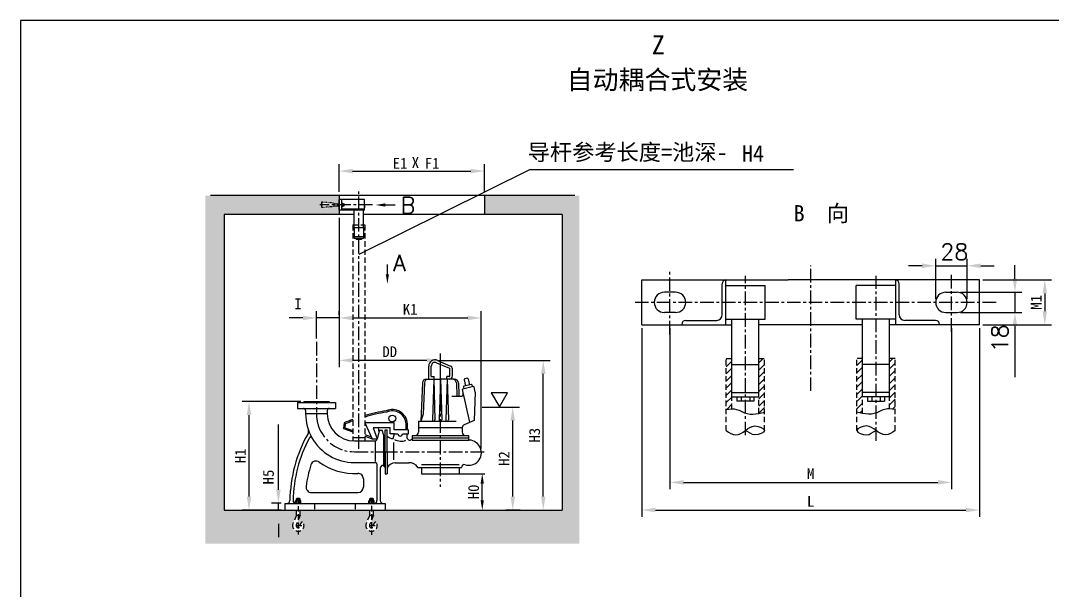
# Model space of a CAD drawing. Extents: x 1620 to 2878, y -792 to 791.
# Drawn here: x 2258.6 to 2448.7, y 224.4 to 329.4 of the extents above; entities that cross this region are included whole.
import ezdxf
from ezdxf.enums import TextEntityAlignment as Align

# ---------------------------------------------------------------- set-up
doc = ezdxf.new("R2010")
doc.units = 0
doc.header["$MEASUREMENT"] = 0
doc.linetypes.add('CENTERX2', pattern=[4, 2.5, -0.5, 0.5, -0.5])
doc.linetypes.add('DASHEDX2', pattern=[1.5, 1, -0.5])
doc.layers.get('0').update_dxf_attribs({"linetype": 'CONTINUOUS'})
doc.layers.get('DEFPOINTS').update_dxf_attribs({"linetype": 'CONTINUOUS'})
for name, color, linetype in [('1', 7, 'CONTINUOUS'), ('2', 1, 'CONTINUOUS'), ('3', 2, 'DASHEDX2'), ('5', 4, 'CENTERX2'), ('A', 7, 'CONTINUOUS')]:
    doc.layers.add(name, color=color, linetype=linetype)
doc.styles.add('HZTXT', font='txt.shx', dxfattribs={"bigfont": 'hztxt.shx'})
doc.styles.get("Standard").update_dxf_attribs({"font": 'SimSun.ttf', "width": 0.6})
doc.dimstyles.get("Standard").update_dxf_attribs({"dimtxt": 0.18, "dimasz": 0.18, "dimexe": 0.18, "dimexo": 0.0625, "dimgap": 0.09, "dimtad": 0, "dimtih": 1, "dimtoh": 1, "dimdec": 4, "dimzin": 0, "dimdsep": 46, "dimtxsty": 'Standard', "dimcen": 0.09, "dimadec": 0, "dimazin": 0, "dimtfac": 1, "dimtdec": 4, "dimtofl": 0, "dimtmove": 0, "dimatfit": 3, "dimfxl": 0, "dimtolj": 1, "dimtzin": 0, "dimarcsym": 0})

# ---------------------------------------------------------------- blocks, each defined once
blk = doc.blocks.new('*D327')
at = {"layer": '2', "color": 0, "lineweight": -2}
for p, q in [((2317.27, 274.02), (2317.27, 265.57)), ((2335.94, 263.99), (2335.94, 268.07)), ((2333.44, 266.82), (2319.77, 266.82))]:
    blk.add_line(p, q, dxfattribs=at)
at = {"layer": '2', "color": 0}
for points in [[(2319.77, 267.24), (2319.77, 266.41), (2317.27, 266.82)], [(2333.44, 267.24), (2333.44, 266.41), (2335.94, 266.82)]]:
    blk.add_solid(points, dxfattribs=at)
at = {"layer": 'DEFPOINTS', "color": 0}
for p in [(2317.27, 274.64), (2317.27, 266.82), (2335.94, 263.37)]:
    blk.add_point(p, dxfattribs=at)
blk = doc.blocks.new('*D328')
at = {"layer": '2', "color": 0, "lineweight": -2}
for p, q in [((2317.27, 297.86), (2317.27, 302.96)), ((2344.04, 297.86), (2344.04, 302.96)), ((2319.77, 301.71), (2341.54, 301.71))]:
    blk.add_line(p, q, dxfattribs=at)
at = {"layer": '2', "color": 0}
for points in [[(2319.77, 302.13), (2319.77, 301.3), (2317.27, 301.71)], [(2341.54, 302.13), (2341.54, 301.3), (2344.04, 301.71)]]:
    blk.add_solid(points, dxfattribs=at)
at = {"layer": 'DEFPOINTS', "color": 0}
for p in [(2344.04, 301.71), (2317.27, 297.23), (2344.04, 297.23)]:
    blk.add_point(p, dxfattribs=at)
at = {"layer": '2', "color": 0, "insert": (2330.65, 303.59), "char_height": 2.5, "attachment_point": 5}
blk.add_mtext('\\A1;{ }', dxfattribs=at)
blk = doc.blocks.new('*D333')
at = {"layer": '2', "color": 0, "lineweight": -2}
for p, q in [((2441.75, 281.88), (2441.75, 284.38)), ((2431.72, 279.38), (2443, 279.38)), ((2441.75, 279.38), (2441.75, 275.65)), ((2431.72, 275.65), (2443, 275.65)), ((2441.75, 273.15), (2441.75, 263.75))]:
    blk.add_line(p, q, dxfattribs=at)
at = {"layer": '2', "color": 0}
for points in [[(2441.34, 281.88), (2442.17, 281.88), (2441.75, 279.38)], [(2441.34, 273.15), (2442.17, 273.15), (2441.75, 275.65)]]:
    blk.add_solid(points, dxfattribs=at)
at = {"layer": 'DEFPOINTS', "color": 0}
for p in [(2431.1, 279.38), (2431.1, 275.65), (2441.75, 275.65)]:
    blk.add_point(p, dxfattribs=at)
at = {"layer": '2', "color": 0, "insert": (2439.87, 264.91), "char_height": 2.5, "attachment_point": 5, "rotation": 90}
blk.add_mtext('\\A1;{ }', dxfattribs=at)
blk = doc.blocks.new('*D334')
at = {"layer": '2', "color": 0, "lineweight": -2}
for p, q in [((2427.16, 278.14), (2427.16, 285.51)), ((2432.96, 278.14), (2432.96, 285.51)), ((2424.66, 284.26), (2422.16, 284.26)), ((2427.16, 284.26), (2432.96, 284.26)), ((2435.46, 284.26), (2437.96, 284.26))]:
    blk.add_line(p, q, dxfattribs=at)
at = {"layer": '2', "color": 0}
for points in [[(2424.66, 284.68), (2424.66, 283.84), (2427.16, 284.26)], [(2435.46, 284.68), (2435.46, 283.84), (2432.96, 284.26)]]:
    blk.add_solid(points, dxfattribs=at)
at = {"layer": 'DEFPOINTS', "color": 0}
for p in [(2432.96, 284.26), (2427.16, 277.51), (2432.96, 277.51)]:
    blk.add_point(p, dxfattribs=at)
at = {"layer": '2', "color": 0, "insert": (2430.06, 286.14), "char_height": 2.5, "attachment_point": 5}
blk.add_mtext('\\A1;{ }', dxfattribs=at)
blk = doc.blocks.new('*D335')
at = {"layer": '2', "color": 0, "lineweight": -2}
for p, q in [((2435.87, 281.66), (2448.51, 281.66)), ((2447.26, 279.16), (2447.26, 275.87)), ((2435.87, 273.37), (2448.51, 273.37))]:
    blk.add_line(p, q, dxfattribs=at)
at = {"layer": '2', "color": 0}
for points in [[(2446.85, 279.16), (2447.68, 279.16), (2447.26, 281.66)], [(2446.85, 275.87), (2447.68, 275.87), (2447.26, 273.37)]]:
    blk.add_solid(points, dxfattribs=at)
at = {"layer": 'DEFPOINTS', "color": 0}
for p in [(2435.24, 281.66), (2435.24, 273.37), (2447.26, 273.37)]:
    blk.add_point(p, dxfattribs=at)
at = {"layer": '2', "color": 0, "insert": (2445.38, 277.51), "char_height": 2.5, "attachment_point": 5, "rotation": 90}
blk.add_mtext('\\A1;{ }', dxfattribs=at)
blk = doc.blocks.new('*D340')
at = {"layer": '2', "color": 0, "lineweight": -2}
for p, q in [((2343.63, 258.22), (2350.51, 258.22)), ((2349.26, 241.73), (2349.26, 255.72)), ((2350.6, 239.23), (2348.01, 239.23))]:
    blk.add_line(p, q, dxfattribs=at)
at = {"layer": '2', "color": 0}
for points in [[(2348.84, 255.72), (2349.68, 255.72), (2349.26, 258.22)], [(2348.84, 241.73), (2349.68, 241.73), (2349.26, 239.23)]]:
    blk.add_solid(points, dxfattribs=at)
at = {"layer": 'DEFPOINTS', "color": 0}
for p in [(2343, 258.22), (2349.26, 258.22), (2351.23, 239.23)]:
    blk.add_point(p, dxfattribs=at)
blk = doc.blocks.new('*D341')
at = {"layer": '2', "color": 0, "lineweight": -2}
for p, q in [((2335.59, 266.82), (2356.13, 266.82)), ((2354.88, 241.73), (2354.88, 264.32)), ((2354.28, 239.23), (2356.13, 239.23))]:
    blk.add_line(p, q, dxfattribs=at)
at = {"layer": '2', "color": 0}
for points in [[(2354.47, 264.32), (2355.3, 264.32), (2354.88, 266.82)], [(2354.47, 241.73), (2355.3, 241.73), (2354.88, 239.23)]]:
    blk.add_solid(points, dxfattribs=at)
at = {"layer": 'DEFPOINTS', "color": 0}
for p in [(2334.96, 266.82), (2354.88, 266.82), (2353.66, 239.23)]:
    blk.add_point(p, dxfattribs=at)
blk = doc.blocks.new('A$C1E791A89')
at = {"layer": '3'}
for p, q in [((45.4, 16), (0, 19.5)), ((0, 19.5), (0, 0)), ((45.4, 3.5), (0, 0))]:
    blk.add_line(p, q, dxfattribs=at)
at = {"layer": '3', "color": 2, "linetype": 'Continuous'}
blk.add_line((45.4, 16), (45.4, 3.5), dxfattribs=at)
blk = doc.blocks.new('*D342')
at = {"layer": '2', "color": 0, "lineweight": -2}
for p, q in [((2317.27, 293.11), (2317.27, 273.39)), ((2313.11, 270.85), (2313.11, 275.89)), ((2310.61, 274.64), (2308.11, 274.64)), ((2317.27, 274.64), (2313.11, 274.64)), ((2319.77, 274.64), (2322.27, 274.64))]:
    blk.add_line(p, q, dxfattribs=at)
at = {"layer": '2', "color": 0}
for points in [[(2310.61, 275.06), (2310.61, 274.23), (2313.11, 274.64)], [(2319.77, 275.06), (2319.77, 274.23), (2317.27, 274.64)]]:
    blk.add_solid(points, dxfattribs=at)
at = {"layer": 'DEFPOINTS', "color": 0}
for p in [(2317.27, 293.73), (2313.11, 274.64), (2313.11, 270.22)]:
    blk.add_point(p, dxfattribs=at)
at = {"layer": '2', "color": 0, "insert": (2315.19, 276.52), "char_height": 2.5, "attachment_point": 5}
blk.add_mtext('\\A1;{ }', dxfattribs=at)
blk = doc.blocks.new('*D343')
at = {"layer": '2', "color": 0, "lineweight": -2}
for p, q in [((2306.09, 242.98), (2306.09, 255.01)), ((2306.63, 240.48), (2304.84, 240.48)), ((2306.09, 239.23), (2306.09, 240.48)), ((2306.63, 239.23), (2304.84, 239.23)), ((2306.09, 236.73), (2306.09, 234.23))]:
    blk.add_line(p, q, dxfattribs=at)
at = {"layer": '2', "color": 0}
for points in [[(2305.68, 242.98), (2306.51, 242.98), (2306.09, 240.48)], [(2305.68, 236.73), (2306.51, 236.73), (2306.09, 239.23)]]:
    blk.add_solid(points, dxfattribs=at)
at = {"layer": 'DEFPOINTS', "color": 0}
for p in [(2306.09, 240.48), (2307.26, 240.48), (2307.26, 239.23)]:
    blk.add_point(p, dxfattribs=at)
blk = doc.blocks.new('*D344')
at = {"layer": '2', "color": 0, "lineweight": -2}
for p, q in [((2310.23, 259.23), (2299.44, 259.23)), ((2300.69, 241.73), (2300.69, 256.73)), ((2306.63, 239.23), (2299.44, 239.23))]:
    blk.add_line(p, q, dxfattribs=at)
at = {"layer": '2', "color": 0}
for points in [[(2300.27, 256.73), (2301.1, 256.73), (2300.69, 259.23)], [(2300.27, 241.73), (2301.1, 241.73), (2300.69, 239.23)]]:
    blk.add_solid(points, dxfattribs=at)
at = {"layer": 'DEFPOINTS', "color": 0}
for p in [(2300.69, 259.23), (2310.86, 259.23), (2307.26, 239.23)]:
    blk.add_point(p, dxfattribs=at)
at = {"layer": '2', "color": 0, "insert": (2298.8, 249.23), "char_height": 2.5, "attachment_point": 5, "rotation": 90}
blk.add_mtext('\\A1;{ }', dxfattribs=at)
blk = doc.blocks.new('*D345')
at = {"layer": '2', "color": 0, "lineweight": -2}
for p, q in [((2317.27, 275.24), (2317.27, 275.89)), ((2343.47, 250.58), (2343.47, 275.89)), ((2319.77, 274.64), (2340.97, 274.64))]:
    blk.add_line(p, q, dxfattribs=at)
at = {"layer": '2', "color": 0}
for points in [[(2319.77, 275.06), (2319.77, 274.23), (2317.27, 274.64)], [(2340.97, 275.06), (2340.97, 274.23), (2343.47, 274.64)]]:
    blk.add_solid(points, dxfattribs=at)
at = {"layer": 'DEFPOINTS', "color": 0}
for p in [(2317.27, 274.62), (2343.47, 274.64), (2343.47, 249.95)]:
    blk.add_point(p, dxfattribs=at)
at = {"layer": '2', "color": 0, "insert": (2330.37, 276.52), "char_height": 2.5, "attachment_point": 5}
blk.add_mtext('\\A1;{ }', dxfattribs=at)
blk = doc.blocks.new('*D353')
at = {"layer": '2', "color": 0, "lineweight": -2}
for p, q in [((2378.22, 272.74), (2378.22, 243.09)), ((2430.06, 272.74), (2430.06, 243.09)), ((2380.72, 244.34), (2427.56, 244.34))]:
    blk.add_line(p, q, dxfattribs=at)
at = {"layer": '2', "color": 0}
for points in [[(2380.72, 244.76), (2380.72, 243.92), (2378.22, 244.34)], [(2427.56, 244.76), (2427.56, 243.92), (2430.06, 244.34)]]:
    blk.add_solid(points, dxfattribs=at)
at = {"layer": 'DEFPOINTS', "color": 0}
for p in [(2378.22, 273.37), (2430.06, 273.37), (2430.06, 244.34)]:
    blk.add_point(p, dxfattribs=at)
blk = doc.blocks.new('*D354')
at = {"layer": '2', "color": 0, "lineweight": -2}
for p, q in [((2373.04, 272.74), (2373.04, 237.99)), ((2435.24, 272.74), (2435.24, 237.99)), ((2375.54, 239.24), (2432.74, 239.24))]:
    blk.add_line(p, q, dxfattribs=at)
at = {"layer": '2', "color": 0}
for points in [[(2375.54, 239.66), (2375.54, 238.83), (2373.04, 239.24)], [(2432.74, 239.66), (2432.74, 238.83), (2435.24, 239.24)]]:
    blk.add_solid(points, dxfattribs=at)
at = {"layer": 'DEFPOINTS', "color": 0}
for p in [(2373.04, 273.37), (2435.24, 273.37), (2435.24, 239.24)]:
    blk.add_point(p, dxfattribs=at)
blk = doc.blocks.new('A$C69B57795')
at = {"layer": 'A'}
h = blk.add_hatch(dxfattribs=at)
h.set_pattern_fill('AR-CONC', color=256, scale=8, style=0)
h.set_pattern_definition([(50, (1725.716, 2821.37), (57.3808, -5.0202), [6, -66]), (355, (1725.716, 2821.37), (-11.1001, 60.1754), [4.8, -52.8]), (100.4514, (1730.5, 2820.95), (46.28075, 55.1552), [5.0992, -56.0914]), (46.1842, (1725.716, 2837.37), (85.3793, -13.2415), [9, -99]), (96.6356, (1732.83, 2836.264), (74.773, 77.9294), [7.6488, -84.137]), (351.1842, (1725.72, 2837.37), (74.773, 77.9295), [7.2, -79.2]), (21, (1733.716, 2833.37), (47.75256, -32.2095), [6, -66]), (326, (1733.716, 2833.37), (19.4652, 58.012), [4.8, -52.8]), (71.4514, (1737.695, 2830.684), (67.2178, 25.8024), [5.0992, -56.0914]), (37.5, (1725.716, 2821.368), (0.97279, 26.63151), [0, -52.16, 0, -53.6, 0, -53]), (7.5, (1725.716, 2821.368), (21.04556, 31.55294), [0, -30.56, 0, -50.96, 0, -20.2]), (327.5, (1707.876, 2821.368), (42.7058, -1.80439), [0, -20, 0, -62.4, 0, -82.8]), (317.5, (1699.876, 2821.368), (46.6549, 8.0084), [0, -26, 0, -41.44, 0, -58.8])])
h.paths.add_polyline_path([(68.5, 1213.3), (491.5, 1213.3), (491.5, 1244.4), (472.9, 1244.4), (460.9, 1248.3), (445.6, 1248.3), (445.6, 1243.6, 0.154111), (448.4, 1244.4), (454.5, 1239.9, -1.815031), (449.4, 1260), (472.9, 1252.3), (491.5, 1252.3), (491.5, 1268.3), (491.5, 1283.3), (0, 1283.3), (0, 0), (1378.3, 0), (1378.3, 1283.3), (1027, 1283.3), (1027, 1213.3), (1313, 1213.3), (1313, 123.3), (618.1, 123.3), (618.1, 105), (611.3, 88.3), (611.3, 66.5), (619.5, 66.5, 0.154111), (618.1, 71.2), (625.9, 81.9, -1.815031), (591.2, 73.1), (604.5, 105), (604.5, 123.3), (348.1, 123.3), (348.1, 105), (341.3, 88.3), (341.3, 66.5), (349.5, 66.5, 0.154111), (348.1, 71.2), (355.9, 81.9, -1.815031), (321.2, 73.1), (334.5, 105), (334.5, 123.3), (68.5, 123.3)])

msp = doc.modelspace()

# ---------------------------------------------------------------- hatches: boundary and pattern name
at = {"layer": '5'}
h = msp.add_hatch(dxfattribs=at)
h.set_pattern_fill('ANSI31', color=256, scale=7.5, style=0)
h.set_pattern_definition([(45, (2474.4878, 335.6548), (-0.6629126, 0.6629126), [])])
h.paths.add_polyline_path([(2389.62018, 263.65327), (2388.58338, 263.81335), (2388.58338, 260.01766), (2389.62018, 259.88396), (2389.62018, 260.10235)])
edge = h.paths.add_edge_path()
edge.add_line((2395.63362, 267.18151), (2394.59682, 267.18151))
edge.add_line((2394.59682, 267.18151), (2394.59682, 260.10235))
edge.add_line((2394.59682, 260.10235), (2394.59682, 257.05089))
edge.add_spline(control_points=[(2394.59682, 257.05089), (2394.94876, 257.11987), (2395.2923, 257.2031), (2395.63362, 257.29011)], knot_values=[134.006586866, 134.006586866, 134.006586866, 134.006586866, 155.246930838, 155.246930838, 155.246930838, 155.246930838], degree=3, periodic=0)
edge.add_line((2395.63362, 257.29011), (2395.63362, 267.18151))
h.paths.add_polyline_path([(2389.62018, 267.18151), (2388.58338, 267.18151), (2388.58338, 263.81335), (2389.62018, 263.65327)])
edge = h.paths.add_edge_path()
edge.add_line((2389.62018, 259.88396), (2388.58338, 260.01766))
edge.add_line((2388.58338, 260.01766), (2388.58338, 257.78273))
edge.add_spline(control_points=[(2388.58338, 257.78273), (2388.933, 257.8401), (2389.28019, 257.88417), (2389.62018, 257.88876)], knot_values=[10.412003681, 10.412003681, 10.412003681, 10.412003681, 30.945811711, 30.945811711, 30.945811711, 30.945811711], degree=3, periodic=0)
edge.add_line((2389.62018, 257.88876), (2389.62018, 259.88396))
edge = h.paths.add_edge_path()
edge.add_spline(control_points=[(2412.64736, 257.29011), (2412.98868, 257.2031), (2413.33223, 257.11987), (2413.68416, 257.05089)], knot_values=[134.006586866, 134.006586866, 134.006586866, 134.006586866, 155.246930838, 155.246930838, 155.246930838, 155.246930838], degree=3, periodic=0)
edge.add_line((2413.68416, 257.05089), (2413.68416, 260.10235))
edge.add_line((2413.68416, 260.10235), (2413.68416, 267.18151))
edge.add_line((2413.68416, 267.18151), (2412.64736, 267.18151))
edge.add_line((2412.64736, 267.18151), (2412.64736, 257.29011))
edge = h.paths.add_edge_path()
edge.add_spline(control_points=[(2418.6608, 257.88876), (2419.00079, 257.88417), (2419.34798, 257.8401), (2419.6976, 257.78273)], knot_values=[10.412003681, 10.412003681, 10.412003681, 10.412003681, 30.945811711, 30.945811711, 30.945811711, 30.945811711], degree=3, periodic=0)
edge.add_line((2419.6976, 257.78273), (2419.6976, 267.18151))
edge.add_line((2419.6976, 267.18151), (2418.6608, 267.18151))
edge.add_line((2418.6608, 267.18151), (2418.6608, 260.10235))
edge.add_line((2418.6608, 260.10235), (2418.6608, 257.88876))

# ---------------------------------------------------------------- linework, layer by layer
for p, q in [((2258.62105, 329.43729), (2258.62105, 119.43729)), ((2555.62105, 329.43729), (2258.62105, 329.43729))]:
    msp.add_line(p, q)
at = {"color": 0, "linetype": 'ByBlock'}
msp.add_line((2321.97002, 295.48005), (2321.97002, 294.96381), dxfattribs=at)
at = {"layer": '1'}
for p, q in [((2360.68771, 297.23005), (2293.60416, 297.23005)), ((2317.26698, 297.23005), (2317.26698, 293.73005)), ((2321.97002, 294.48005), (2321.97002, 296.48005)), ((2344.03964, 297.23005), (2344.03964, 293.73005)), ((2317.70706, 295.6769), (2317.70706, 295.2832)), ((2320.40706, 294.48005), (2320.40706, 294.68005)), ((2317.26698, 293.73005), (2296.1142, 293.73005)), ((2296.1142, 293.73005), (2296.1142, 253.17785)), ((2296.1142, 293.73005), (2296.1142, 239.22785)), ((2320.03153, 293.73005), (2317.26698, 293.73005)), ((2344.03964, 293.73005), (2321.76068, 293.73005)), ((2358.34239, 293.73005), (2344.03964, 293.73005)), ((2358.34239, 293.73005), (2358.34239, 239.22785)), ((2320.03153, 291.28532), (2320.03153, 289.36797)), ((2321.76068, 291.28532), (2321.76068, 289.36797)), ((2321.39323, 289.11189), (2320.39898, 289.11189)), ((2388.4797, 273.36754), (2388.4797, 281.66194)), ((2419.80128, 273.36754), (2419.80128, 281.66194)), ((2379.25729, 279.38098), (2377.18369, 279.38098)), ((2379.25729, 279.38098), (2377.18369, 279.38098)), ((2387.85762, 275.23378), (2387.85762, 280.91545)), ((2395.7373, 274.40434), (2395.7373, 280.62514)), ((2412.54368, 274.40434), (2412.54368, 280.62514)), ((2420.42336, 275.23378), (2420.42336, 280.91545)), ((2429.02369, 279.38098), (2431.09729, 279.38098)), ((2377.18369, 275.6485), (2377.18369, 275.6485)), ((2379.25729, 275.6485), (2377.18369, 275.6485)), ((2379.25729, 275.6485), (2377.18369, 275.6485)), ((2429.02369, 275.6485), (2431.09729, 275.6485)), ((2380.39266, 273.45049), (2380.39266, 273.36754)), ((2427.88832, 273.45049), (2427.88832, 273.36754)), ((2335.22126, 266.39909), (2337.62378, 265.36085)), ((2335.40406, 266.82208), (2337.80657, 265.78385)), ((2333.79507, 263.36985), (2333.79507, 265.7646)), ((2334.25587, 263.83065), (2334.25587, 265.7646)), ((2337.69328, 264.00345), (2337.69328, 265.25511)), ((2338.15408, 264.00345), (2338.15408, 265.25511)), ((2332.61761, 262.67843), (2332.33623, 255.59385)), ((2332.99896, 262.67843), (2332.7704, 256.92369)), ((2333.33704, 263.36985), (2335.93623, 263.36985)), ((2334.25587, 263.83065), (2334.75786, 263.83065)), ((2334.70026, 263.36985), (2334.45925, 255.84271)), ((2334.70026, 263.36985), (2334.94127, 255.84271)), ((2334.75786, 263.36985), (2334.75786, 263.83065)), ((2335.93623, 263.36985), (2335.69522, 255.84271)), ((2335.93623, 263.36985), (2336.17725, 255.84271)), ((2338.53542, 263.36985), (2335.93623, 263.36985)), ((2337.17221, 263.36985), (2336.9312, 255.84271)), ((2337.11461, 263.36985), (2337.11461, 263.83065)), ((2337.52048, 263.83065), (2337.11461, 263.83065)), ((2337.17221, 263.36985), (2337.41322, 255.84271)), ((2338.87351, 262.67843), (2338.97187, 260.20185)), ((2339.25486, 262.67843), (2339.34443, 260.42311)), ((2341.64155, 262.36621), (2340.23743, 262.04678)), ((2340.31888, 263.24674), (2340.57442, 262.12344)), ((2340.87667, 263.52131), (2340.42735, 263.4191)), ((2341.04902, 263.41284), (2341.30456, 262.28954)), ((2341.74497, 262.30112), (2341.82802, 261.93605)), ((2341.34291, 255.42508), (2339.97764, 261.4265)), ((2342.04069, 261.98443), (2340.04272, 261.52991)), ((2340.17235, 261.94337), (2340.2554, 261.57829)), ((2342.36145, 260.96397), (2342.12823, 255.77254)), ((2342.36145, 260.96397), (2342.14411, 261.91935)), ((2338.04717, 260.20185), (2339.71492, 260.20185)), ((2393.66202, 259.30209), (2390.55497, 259.30209)), ((2414.61896, 259.30209), (2417.72601, 259.30209)), ((2314.95737, 256.97785), (2311.26913, 256.97785)), ((2332.7704, 256.92369), (2332.33623, 255.59385)), ((2321.99903, 255.30525), (2323.35257, 252.39074)), ((2327.4132, 255.30525), (2321.99903, 255.30525)), ((2327.4132, 254.03808), (2327.4132, 255.30525)), ((2331.90423, 255.59385), (2331.90423, 253.57785)), ((2331.90423, 255.59385), (2338.85064, 255.59385)), ((2342.12823, 255.77254), (2340.31118, 254.9686)), ((2326.69413, 254.41823), (2323.54026, 254.41823)), ((2323.54026, 254.41823), (2324.28258, 252.39074)), ((2324.62795, 253.67969), (2324.53779, 254.41823)), ((2325.50784, 249.97785), (2325.50784, 252.97785)), ((2325.73339, 252.85785), (2325.50784, 252.6323)), ((2325.73339, 254.00985), (2326.14423, 254.00985)), ((2325.73339, 249.97785), (2325.73339, 254.00985)), ((2326.14423, 249.97785), (2326.14423, 254.00985)), ((2326.69413, 253.30085), (2326.69413, 254.41823)), ((2327.50304, 253.30085), (2326.69413, 253.30085)), ((2327.22661, 252.41311), (2327.50304, 253.30085)), ((2330.0357, 254.03808), (2327.4132, 254.03808)), ((2327.50304, 253.30085), (2328.111, 253.30085)), ((2328.94265, 253.30085), (2329.72483, 253.30085)), ((2329.72483, 253.30085), (2330.0357, 253.30085)), ((2329.72483, 253.30085), (2329.77757, 252.58975)), ((2330.0357, 253.30085), (2330.0357, 254.03808)), ((2330.75223, 253.00185), (2330.75223, 252.13785)), ((2330.75223, 253.00185), (2341.12023, 253.00185)), ((2331.90423, 254.44185), (2339.96823, 254.44185)), ((2339.96823, 254.44185), (2339.96823, 253.57785)), ((2341.12023, 253.00185), (2341.12023, 252.13785)), ((2321.9908, 252.53077), (2319.7908, 252.53077)), ((2323.35257, 252.39074), (2324.28258, 252.39074)), ((2324.00784, 248.15951), (2324.00784, 251.86589)), ((2327.29623, 251.71741), (2327.29623, 248.48225)), ((2330.75223, 252.56985), (2341.12023, 252.56985)), ((2330.75223, 252.13785), (2341.26423, 252.13785)), ((2325.50784, 249.97785), (2325.50784, 247.3234)), ((2325.73339, 249.97785), (2325.73339, 245.94585)), ((2326.14423, 249.97785), (2326.14423, 245.94585)), ((2325.73339, 247.09785), (2325.50784, 247.3234)), ((2327.61693, 247.93324), (2330.09753, 247.93324)), ((2331.76023, 247.08413), (2339.82085, 247.08413)), ((2332.48023, 247.66013), (2339.39223, 247.66013)), ((2332.48023, 247.08413), (2332.48023, 245.93213)), ((2339.39223, 247.08413), (2339.39223, 245.93213)), ((2339.82085, 247.08594), (2339.82085, 247.08413)), ((2325.73339, 245.94585), (2326.14423, 245.94585)), ((2332.48023, 245.93213), (2339.39223, 245.93213)), ((2309.42566, 240.47785), (2310.09003, 240.47785)), ((2322.92566, 240.47785), (2323.59003, 240.47785)), ((2310.48628, 237.15641), (2310.09424, 236.62585))]:
    msp.add_line(p, q, dxfattribs=at)
at = {"layer": '1', "color": 7}
for p, q in [((2317.26698, 294.48005), (2317.26698, 296.48005)), ((2321.97002, 296.48005), (2317.26698, 296.48005)), ((2317.70706, 296.48005), (2317.70706, 294.48005)), ((2321.97002, 294.68005), (2317.70706, 294.68005)), ((2321.97002, 294.48005), (2317.26698, 294.48005)), ((2320.03153, 291.28532), (2320.03153, 294.48005)), ((2320.03153, 291.28532), (2320.03153, 293.99132)), ((2321.76068, 291.28532), (2321.76068, 294.48005)), ((2321.76068, 291.28532), (2321.76068, 293.99132)), ((2320.03153, 291.28532), (2321.76068, 291.28532)), ((2320.03153, 289.63339), (2321.76068, 289.63339)), ((2320.03153, 289.36797), (2321.76068, 289.36797)), ((2320.23255, 289.36797), (2321.55966, 289.36797)), ((2373.03649, 273.36754), (2373.03649, 281.66194)), ((2373.03649, 281.66194), (2399.99329, 281.66194)), ((2435.24449, 281.66194), (2399.99329, 281.66194)), ((2435.24449, 273.36754), (2435.24449, 281.66194)), ((2388.4797, 280.62514), (2395.7373, 280.62514)), ((2419.80128, 280.62514), (2412.54368, 280.62514)), ((2381.13915, 274.19698), (2386.82082, 274.19698)), ((2388.4797, 274.40434), (2395.7373, 274.40434)), ((2389.62018, 260.10235), (2389.62018, 274.40434)), ((2394.59682, 260.10235), (2394.59682, 274.40434)), ((2419.80128, 274.40434), (2412.54368, 274.40434)), ((2413.68416, 260.10235), (2413.68416, 274.40434)), ((2418.6608, 260.10235), (2418.6608, 274.40434)), ((2427.14183, 274.19698), (2421.46016, 274.19698)), ((2373.03649, 273.36754), (2389.62018, 273.36754)), ((2413.68416, 273.36754), (2394.59682, 273.36754)), ((2435.24449, 273.36754), (2418.6608, 273.36754)), ((2389.62018, 266.09406), (2394.59682, 266.09406)), ((2418.6608, 266.09406), (2413.68416, 266.09406)), ((2389.62018, 260.93179), (2394.59682, 260.93179)), ((2418.6608, 260.93179), (2413.68416, 260.93179)), ((2309.60784, 259.07785), (2309.60784, 257.97785)), ((2309.60784, 259.07785), (2313.10784, 259.07785)), ((2310.85784, 259.22785), (2310.70784, 259.07785)), ((2310.85784, 259.22785), (2312.81257, 259.22785)), ((2310.85784, 259.22785), (2313.10784, 259.22785)), ((2313.10784, 259.22785), (2315.35784, 259.22785)), ((2313.10784, 259.07785), (2316.60784, 259.07785)), ((2313.40312, 259.22785), (2315.35784, 259.22785)), ((2315.35784, 259.22785), (2315.50786, 259.07784)), ((2316.60784, 259.07785), (2316.60784, 257.97785)), ((2389.62018, 260.10235), (2394.59682, 260.10235)), ((2390.0349, 260.10235), (2394.1821, 260.10235)), ((2418.6608, 260.10235), (2413.68416, 260.10235)), ((2309.60784, 257.97785), (2313.10784, 257.97785)), ((2311.10784, 257.57785), (2311.10784, 256.97785)), ((2313.10784, 257.97785), (2316.60784, 257.97785)), ((2315.10784, 257.57785), (2315.10784, 256.97785)), ((2324.70784, 253.97785), (2324.27124, 252.34844)), ((2324.70784, 253.97785), (2325.23989, 253.97785)), ((2325.50784, 252.97785), (2325.23989, 253.97785)), ((2325.50784, 247.47785), (2325.50784, 252.97785)), ((2320.10784, 251.97785), (2323.78828, 251.97785)), ((2325.50784, 251.97785), (2325.50784, 247.97785)), ((2320.10784, 247.97785), (2324.00784, 247.97785)), ((2324.25784, 247.72785), (2324.25784, 240.97785)), ((2325.35784, 247.47785), (2325.50784, 247.47785)), ((2324.85784, 246.97785), (2324.85784, 240.97785)), ((2321.75784, 244.99547), (2321.75784, 243.47785)), ((2312.19286, 242.47785), (2320.75784, 242.47785)), ((2307.25784, 240.47785), (2310.60784, 240.47785)), ((2307.25784, 240.47785), (2307.25784, 239.22785)), ((2310.60784, 240.47785), (2325.75784, 240.47785)), ((2312.75784, 240.32785), (2312.75784, 239.37785)), ((2320.25784, 240.32785), (2320.25784, 239.37785)), ((2325.75784, 240.47785), (2325.75784, 239.22785)), ((2296.1142, 239.22785), (2358.34239, 239.22785))]:
    msp.add_line(p, q, dxfattribs=at)
at = {"layer": '1', "color": 7, "linetype": 'Continuous'}
for p, q in [((2317.70706, 295.8895), (2317.70706, 295.0706)), ((2320.39898, 289.36797), (2320.39898, 289.11189)), ((2320.64313, 289.36797), (2320.64313, 289.11189)), ((2320.6734, 289.36797), (2321.12404, 289.36797)), ((2321.14908, 289.36797), (2321.14908, 289.11189)), ((2321.39323, 289.36797), (2321.39323, 289.11189)), ((2390.55497, 260.10235), (2390.55497, 259.30209)), ((2391.31796, 260.10235), (2391.31796, 259.30209)), ((2391.41254, 260.10235), (2392.82079, 260.10235)), ((2392.89904, 260.10235), (2392.89904, 259.30209)), ((2393.66202, 260.10235), (2393.66202, 259.30209)), ((2414.61896, 260.10235), (2414.61896, 259.30209)), ((2415.38194, 260.10235), (2415.38194, 259.30209)), ((2416.96302, 260.10235), (2416.96302, 259.30209)), ((2417.72601, 260.10235), (2417.72601, 259.30209)), ((2309.0669, 240.47785), (2310.44879, 240.47785)), ((2322.5669, 240.47785), (2323.94879, 240.47785))]:
    msp.add_line(p, q, dxfattribs=at)
at = {"layer": '1', "color": 0, "linetype": 'Continuous'}
msp.add_line((2315.56257, 259.08268), (2316.15312, 259.08268), dxfattribs=at)
at = {"layer": '1'}
for points in [[(2329.8665, 254.03808), (2329.8665, 255.1363, 0.520226515), (2325.97506, 257.54393, 0.029813305), (2321.9908, 256.64764)], [(2329.6165, 254.03808), (2329.6165, 255.12896, 0.523096477), (2326.04618, 257.30222, 0.030573973), (2321.9908, 256.38736)], [(2319.7908, 255.93164, 0.012525194), (2318.19218, 255.30525), (2318.06529, 254.24927), (2319.7908, 253.64274)], [(2319.7908, 255.66554, 0.010791486), (2318.42302, 255.13085), (2318.33744, 254.4186), (2319.7908, 253.90773)]]:
    msp.add_lwpolyline(points, format="xyb", dxfattribs=at)
for points in [[(2321.9908, 253.13441), (2323.20549, 252.70744)], [(2321.9908, 252.86942), (2323.35257, 252.39074)]]:
    msp.add_lwpolyline(points, dxfattribs=at)
msp.add_circle((2327.07482, 256.1078), 0.63359, dxfattribs=at)
for centre, radius, start, end in [((2388.60411, 280.91545), 0.7465, 99.5940682, 180), ((2419.67687, 280.91545), 0.7465, 0, 80.4059318), ((2377.18369, 277.51474), 1.86624, 90, 270), ((2377.18369, 277.51474), 1.86624, 90, 270), ((2379.25729, 277.51474), 1.86624, 270, 90), ((2379.25729, 277.51474), 1.86624, 270, 90), ((2429.02369, 277.51474), 1.86624, 90, 270), ((2429.02369, 277.51474), 1.86624, 90, 270), ((2431.09729, 277.51474), 1.86624, 270, 90), ((2381.13915, 273.45049), 0.7465, 90, 180), ((2386.82082, 275.23378), 1.0368, 270, 0), ((2421.46016, 275.23378), 1.0368, 180, 270), ((2427.14183, 273.45049), 0.7465, 0, 90), ((2334.94707, 265.7646), 1.152, 66.628655, 180), ((2334.94707, 265.7646), 0.6912, 66.628655, 180), ((2337.57808, 265.25511), 0.1152, 0, 66.628655), ((2337.57808, 265.25511), 0.576, 0, 66.628655), ((2333.33704, 262.64985), 0.72, 90, 177.7255861), ((2333.71839, 262.64985), 0.72, 90, 177.7255861), ((2337.52048, 264.00345), 0.1728, 270, 0), ((2337.52048, 264.00345), 0.6336, 270, 0), ((2338.15408, 262.64985), 0.72, 2.2744139, 90), ((2338.53542, 262.64985), 0.72, 2.2744139, 90), ((2340.45929, 263.27868), 0.144, 102.8161993, 192.8161993), ((2340.90861, 263.3809), 0.144, 12.8161993, 102.8161993), ((2341.66072, 262.28196), 0.0864, 12.8161993, 102.8161993), ((2339.57465, 260.43225), 0.2304, 182.2744139, 270), ((2339.71492, 260.63385), 0.432, 270, 12.8161993), ((2340.06189, 261.44566), 0.0864, 102.8161993, 192.8161993), ((2340.25659, 261.96253), 0.0864, 102.8161993, 192.8161993), ((2342.05986, 261.90019), 0.0864, 12.8161993, 102.8161993), ((2334.70026, 255.83499), 0.24114, 178.1660674, 1.8339326), ((2335.93623, 255.83499), 0.24114, 178.1660674, 1.8339326), ((2337.17221, 255.83499), 0.24114, 178.1660674, 1.8339326), ((2340.54423, 254.44185), 0.576, 113.8666956, 180), ((2327.20389, 253.89728), 1.48434, 224.4477368, 270.8769211), ((2328.52682, 253.30085), 0.41583, 180, 0), ((2331.32823, 253.57785), 0.576, 270, 0), ((2340.54423, 253.57785), 0.576, 180, 270), ((2328.70844, 254.43201), 2.49746, 240.6773108, 290.8849959), ((2330.3066, 252.6732), 0.53557, 188.9642227, 326.3128987), ((2341.1506, 249.81388), 2.32675, 253.3920966, 87.2007702), ((2327.75534, 245.97344), 1.96469, 94.0397863, 145.0882275), ((2330.31629, 246.30913), 1.63878, 28.2238006, 97.671337), ((2340.31571, 247.11828), 0.49591, 69.9692524, 183.7394529)]:
    msp.add_arc(centre, radius, start, end, dxfattribs=at)
at = {"layer": '1', "color": 7}
for centre, radius, start, end in [((2310.70784, 257.57785), 0.4, 0, 90), ((2320.10784, 256.97785), 9, 180, 209.2977344), ((2315.50784, 257.57785), 0.4, 90, 180), ((2320.10784, 256.97785), 5, 180, 270), ((2333.96915, 240.62967), 25.76175, 150.4022131, 179.2403343), ((2310.9168, 253.72404), 0.75, 330.4022131, 19.4949737), ((2333.96915, 240.62967), 25.16175, 151.6703533, 179.1910457), ((2312.04102, 252.45139), 0.25, 29.2977344, 151.6703533), ((2320.10784, 256.97785), 9, 209.2977344, 270), ((2323.78828, 252.47785), 0.5, 270, 345), ((2333.96915, 240.62967), 22.96175, 162.3705466, 172.5484112), ((2313.03882, 247.281), 1, 53.9078895, 162.3705466), ((2320.10784, 256.97785), 11, 233.9078895, 273.105041), ((2324.00784, 247.72785), 0.25, 0, 90), ((2325.35784, 246.97785), 0.5, 90, 180), ((2320.75784, 244.99547), 1, 360, 93.105041), ((2312.19286, 243.47785), 1, 172.5484112, 270), ((2320.75784, 243.47785), 1, 270, 360), ((2307.7097, 240.97785), 0.5, 270, 359.2403343), ((2309.30985, 240.97785), 0.5, 179.1910457, 270), ((2323.75784, 240.97785), 0.5, 270, 0), ((2325.35784, 240.97785), 0.5, 180, 270)]:
    msp.add_arc(centre, radius, start, end, dxfattribs=at)
at = {"layer": '2'}
for p, q in [((2352.45213, 302.03041), (2320.8961, 286.33059)), ((2352.45213, 302.03041), (2400.97436, 302.03041)), ((2348.31102, 260.85049), (2345.31102, 260.85049)), ((2345.31102, 260.85049), (2346.81102, 258.25241)), ((2346.81102, 258.25241), (2348.31102, 260.85049)), ((2335.45065, 245.93213), (2344.14045, 245.93213)), ((2343.64045, 241.02785), (2343.64045, 244.13213))]:
    msp.add_line(p, q, dxfattribs=at)
at = {"layer": '2', "color": 1, "linetype": 'ByBlock'}
msp.add_line((2325.78463, 295.46381), (2327.58463, 295.46381), dxfattribs=at)
at = {"layer": '2', "linetype": 'ByBlock'}
msp.add_line((2326.17537, 282.70149), (2326.17537, 284.50149), dxfattribs=at)
at = {"layer": '2', "color": 2}
for points in [[(2388.58338, 257.78273), (2389.2345, 257.88956), (2390.5887, 258.01756), (2392.39117, 256.75237), (2394.24507, 256.94958), (2395.28455, 257.20113), (2395.63362, 257.29011)], [(2419.6976, 257.78273), (2419.04648, 257.88956), (2417.69228, 258.01756), (2415.88981, 256.75237), (2414.03591, 256.94958), (2412.99643, 257.20113), (2412.64736, 257.29011)]]:
    msp.add_open_spline(points, degree=3, knots=[10.412003681, 10.412003681, 10.412003681, 10.412003681, 48.653561034, 90.987987966, 133.524572124, 155.246930838, 155.246930838, 155.246930838, 155.246930838], dxfattribs=at)
for points in [[(2388.58338, 253.90903), (2389.16474, 253.44144), (2390.32748, 252.71431), (2392.18233, 253.91043), (2393.5942, 255.13877), (2396.66722, 253.92864), (2393.53862, 252.6335), (2392.78264, 253.59926), (2392.1085, 253.90903)], [(2419.6976, 253.90903), (2419.11624, 253.44144), (2417.9535, 252.71431), (2416.09866, 253.91043), (2414.68678, 255.13877), (2411.61376, 253.92864), (2414.74237, 252.6335), (2415.49834, 253.59926), (2416.17248, 253.90903)]]:
    msp.add_open_spline(points, degree=3, dxfattribs=at)
at = {"layer": '2', "linetype": 'ByBlock'}
for points in [[(2325.78463, 295.76381), (2325.78463, 295.16381), (2323.98463, 295.46381)], [(2325.87537, 282.70149), (2326.47537, 282.70149), (2326.17537, 280.90149)]]:
    msp.add_solid(points, dxfattribs=at)
at = {"layer": '2'}
for points in [[(2343.34045, 244.13213), (2343.94045, 244.13213), (2343.64045, 245.93213)], [(2343.34045, 241.02785), (2343.94045, 241.02785), (2343.64045, 239.22785)]]:
    msp.add_solid(points, dxfattribs=at)
at = {"layer": '3', "color": 2}
for p, q in [((2316.33784, 295.6769), (2316.33784, 295.2832)), ((2317.96795, 295.60841), (2318.23818, 295.60841)), ((2317.96795, 295.35169), (2318.23818, 295.35169)), ((2317.98203, 295.2832), (2317.98203, 295.6769)), ((2317.98203, 295.6769), (2318.19246, 295.6769)), ((2317.98203, 295.2832), (2318.19246, 295.2832)), ((2318.19246, 295.6769), (2318.23818, 295.63118)), ((2318.19246, 295.2832), (2318.19246, 295.6769)), ((2318.19246, 295.2832), (2318.23818, 295.32892)), ((2318.23818, 295.32892), (2318.23818, 295.63118)), ((2319.7908, 291.77544), (2321.9961, 291.77544)), ((2388.58338, 267.18151), (2389.62018, 267.18151)), ((2388.58338, 253.90903), (2388.58338, 267.18151)), ((2394.59682, 267.18151), (2395.63362, 267.18151)), ((2395.63362, 253.90903), (2395.63362, 267.18151)), ((2413.68416, 267.18151), (2412.64736, 267.18151)), ((2412.64736, 253.90903), (2412.64736, 267.18151)), ((2419.6976, 267.18151), (2418.6608, 267.18151)), ((2419.6976, 253.90903), (2419.6976, 267.18151)), ((2389.62018, 257.88876), (2389.62018, 260.10235)), ((2394.59682, 257.05089), (2394.59682, 260.10235)), ((2413.68416, 257.05089), (2413.68416, 260.10235)), ((2418.6608, 257.88876), (2418.6608, 260.10235)), ((2309.42566, 241.29696), (2309.50281, 241.37411)), ((2310.01288, 241.37411), (2309.50281, 241.37411)), ((2309.54124, 240.9181), (2309.54124, 241.37411)), ((2309.75784, 241.45747), (2309.75784, 234.731)), ((2309.97445, 240.9181), (2309.97445, 241.37411)), ((2310.09003, 241.29696), (2310.01288, 241.37411)), ((2322.92566, 241.29696), (2323.00281, 241.37411)), ((2323.51288, 241.37411), (2323.00281, 241.37411)), ((2323.04124, 240.9181), (2323.04124, 241.37411)), ((2323.25784, 241.48741), (2323.25784, 234.67695)), ((2323.47445, 240.9181), (2323.47445, 241.37411)), ((2323.59003, 241.29696), (2323.51288, 241.37411)), ((2310.09003, 241.29696), (2309.42566, 241.29696)), ((2309.42566, 240.94187), (2309.42566, 241.29696)), ((2310.09003, 240.94187), (2309.42566, 240.94187)), ((2310.09003, 240.94187), (2310.09003, 241.29696)), ((2323.59003, 241.29696), (2322.92566, 241.29696)), ((2322.92566, 240.94187), (2322.92566, 241.29696)), ((2323.59003, 240.94187), (2322.92566, 240.94187)), ((2323.59003, 240.94187), (2323.59003, 241.29696)), ((2309.41769, 238.31323), (2308.75292, 236.71897)), ((2310.098, 238.31323), (2309.36736, 236.51778)), ((2309.41769, 238.31323), (2310.098, 238.31323)), ((2322.91769, 238.31323), (2322.25292, 236.71897)), ((2323.598, 238.31323), (2322.86736, 236.51778)), ((2322.91769, 238.31323), (2323.598, 238.31323)), ((2309.41871, 236.38992), (2310.61865, 236.38992)), ((2322.91871, 236.38992), (2324.11865, 236.38992)), ((2323.98628, 237.15641), (2323.59424, 236.62585))]:
    msp.add_line(p, q, dxfattribs=at)
at = {"layer": '3', "color": 2, "linetype": 'Continuous'}
for p, q in [((2316.33784, 295.6769), (2317.26698, 295.6769)), ((2316.33784, 295.2832), (2317.26698, 295.2832)), ((2317.70706, 295.77554), (2317.96251, 295.77554)), ((2317.70706, 295.6278), (2317.96251, 295.6278)), ((2317.70706, 295.3323), (2317.96251, 295.3323)), ((2317.70706, 295.18456), (2317.96251, 295.18456)), ((2309.2592, 240.47785), (2309.2592, 240.90893)), ((2309.50852, 240.47785), (2309.50852, 240.90893)), ((2310.00717, 240.47785), (2310.00717, 240.90893)), ((2310.25649, 240.47785), (2310.25649, 240.90893)), ((2322.7592, 240.47785), (2322.7592, 240.90893)), ((2323.00852, 240.47785), (2323.00852, 240.90893)), ((2323.50717, 240.47785), (2323.50717, 240.90893)), ((2323.75649, 240.47785), (2323.75649, 240.90893)), ((2309.41769, 238.31323), (2309.41769, 239.22785)), ((2310.098, 238.31323), (2310.098, 239.22785)), ((2322.91769, 238.31323), (2322.91769, 239.22785)), ((2323.598, 238.31323), (2323.598, 239.22785))]:
    msp.add_line(p, q, dxfattribs=at)
at = {"layer": '3'}
for p, q in [((2319.7908, 291.77544), (2319.7908, 251.98792)), ((2321.9908, 291.77404), (2321.9908, 251.97785))]:
    msp.add_line(p, q, dxfattribs=at)
at = {"layer": '3', "color": 2, "linetype": 'Continuous'}
for centre, radius, start, end in [((2317.4725, 295.48005), 0.51181, 343, 17), ((2317.84819, 295.70167), 0.13612, 327.13278, 32.86722), ((2317.84819, 295.25843), 0.13612, 327.13278, 32.86722), ((2309.38386, 240.716), 0.2297, 57.13278, 122.86722), ((2309.75784, 240.08202), 0.86368, 73, 107), ((2310.13183, 240.716), 0.2297, 57.13278, 122.86722), ((2322.88386, 240.716), 0.2297, 57.13278, 122.86722), ((2323.25784, 240.08202), 0.86368, 73, 107), ((2323.63183, 240.716), 0.2297, 57.13278, 122.86722)]:
    msp.add_arc(centre, radius, start, end, dxfattribs=at)
at = {"layer": '3', "color": 2}
for centre, radius, end in [((2309.75784, 236.38992), 1.05742, 46.458219), ((2309.75784, 236.38992), 0.41089, 35.0438298), ((2323.25784, 236.38992), 1.05742, 46.458219), ((2323.25784, 236.38992), 0.41089, 35.0438298)]:
    msp.add_arc(centre, radius, 161.8693197, end, dxfattribs=at)
at = {"layer": '5', "color": 4}
for p, q in [((2320.8961, 250.54466), (2320.8961, 297.92651)), ((2323.42722, 295.48005), (2313.70493, 295.48005))]:
    msp.add_line(p, q, dxfattribs=at)
at = {"layer": '5', "color": 2}
for p, q in [((2378.22049, 271.6212), (2378.22049, 283.50957)), ((2404.14049, 261.19245), (2404.14049, 284.27898)), ((2392.1085, 253.02382), (2392.1085, 282.42809)), ((2416.17248, 252.0252), (2416.17248, 282.42809)), ((2430.06049, 272.09258), (2430.06049, 282.88106)), ((2438.28039, 277.51474), (2371.31611, 277.51474))]:
    msp.add_line(p, q, dxfattribs=at)
at = {"layer": '5'}
for p, q in [((2313.10784, 270.22385), (2313.10784, 257.21361)), ((2335.8908, 267.97974), (2335.8908, 243.52166)), ((2320.10784, 249.97785), (2326.69114, 249.97785)), ((2325.50784, 249.97785), (2344.404, 249.97785))]:
    msp.add_line(p, q, dxfattribs=at)
for start, end in [(180, 197.6934247), (197.6934247, 270)]:
    msp.add_arc((2320.10784, 256.97785), 7, start, end, dxfattribs=at)
at = {"layer": 'DEFPOINTS', "color": 0, "linetype": 'ByBlock'}
for p in [(2321.97002, 295.48005), (2322.32876, 295.48005), (2322.32876, 295.48005), (2377.18369, 273.36754), (2431.09729, 273.36754), (2393.87106, 260.93179), (2393.87106, 260.10235), (2343.64045, 245.93213)]:
    msp.add_point(p, dxfattribs=at)
at = {"layer": 'DEFPOINTS', "color": 1, "linetype": 'ByBlock'}
msp.add_point((2326.63235, 295.46381), dxfattribs=at)

# ---------------------------------------------------------------- block references
at = {"layer": '2', "xscale": 0.04999999999995453, "yscale": 0.05000000000001137, "zscale": 0.05}
msp.add_blockref('A$C69B57795', (2292.63728, 233.01944), dxfattribs=at)
at = {"layer": '3', "xscale": 0.04999999999995453, "yscale": 0.05000000000001137, "zscale": 0.05}
msp.add_blockref('A$C1E791A89', (2314.06636, 294.99189), dxfattribs=at)

# ---------------------------------------------------------------- texts
msp.add_text('X', height=2).set_placement((2330.65331, 302.27495))
for tag, p, height in [('H4', (2391.46225, 303.46359), 3), ('F1', (2333.04885, 302.14989), 2), ('I', (2309.00735, 276.25109), 2)]:
    msp.add_attdef(tag, p, '', height=height)
msp.add_attdef('E1', text='', height=2).set_placement((2329.85585, 302.14989), align=Align.RIGHT)
for tag, p in [('M1', (2447.26317, 277.51474)), ('H3', (2354.88207, 253.02497)), ('H1', (2300.68577, 249.22785)), ('H2', (2349.26126, 248.72613)), ('H0', (2343.64045, 242.57999))]:
    msp.add_attdef(tag, text='', height=2, rotation=90).set_placement(p, align=Align.BOTTOM_CENTER)
for tag, p in [('K1', (2330.36927, 274.64214)), ('DD', (2326.60161, 266.82208)), ('M', (2404.14049, 244.34061)), ('L', (2404.14049, 239.24292))]:
    msp.add_attdef(tag, text='', height=2).set_placement(p, align=Align.BOTTOM_CENTER)
msp.add_attdef('H5', (2305.25085, 243.97139), '', height=2, rotation=90)
at = {"layer": '2'}
for s, height, p in [('Z', 3.5, (2374.88295, 323.22131)), ('自动耦合式安装', 3.5, (2359.20122, 316.80112)), ('导杆参考长度=池深-', 3, (2352.01855, 303.69907)), ('B  向', 3, (2400.98208, 292.43203))]:
    msp.add_text(s, height=height, dxfattribs=at).set_placement(p)
at = {"layer": '2', "style": 'HZTXT'}
for s, p in [('B', (2328.60289, 293.92015)), ('28', (2428.03483, 285.33014)), ('A', (2327.23015, 283.28821))]:
    msp.add_text(s, height=3, dxfattribs=at).set_placement(p)
msp.add_text('18', height=3, rotation=90, dxfattribs=at).set_placement((2440.4932, 268.31543))

# ---------------------------------------------------------------- dimensions: what is measured, and where the dimension line sits
at = {"layer": '2'}
for base, p1, p2, text, picture, middle in [((2344.03964, 301.71193), (2317.26698, 297.23005), (2344.03964, 297.23005), '{ }', '*D328', (2330.65331, 303.59387)), ((2313.10784, 274.64214), (2317.26698, 293.73005), (2313.10784, 270.22385), '{ }', '*D342', (2315.18741, 276.52409)), ((2343.47157, 274.64214), (2317.26698, 274.61519), (2343.47157, 249.95091), '{ }', '*D345', (2330.36927, 276.52409)), ((2317.26698, 266.82208), (2335.93623, 263.36985), (2317.26698, 274.64214), ' ', '*D327', (2326.60161, 266.82208)), ((2435.24449, 239.24292), (2373.03649, 273.36754), (2435.24449, 273.36754), ' ', '*D354', (2404.14049, 239.24292)), ((2430.06049, 244.34061), (2378.22049, 273.36754), (2430.06049, 273.36754), ' ', '*D353', (2404.14049, 244.34061))]:
    dim = msp.add_linear_dim(base=base, p1=p1, p2=p2, text=text, dimstyle='Standard', override={"dimtxt": 2.5, "dimasz": 2.5, "dimexe": 1.25, "dimexo": 0.625, "dimgap": 0.625, "dimtad": 1, "dimtih": 0, "dimtoh": 0, "dimzin": 8, "dimlunit": 6, "dimcen": 2.5, "dimtofl": 1}, dxfattribs=at)
    dim.commit()
    dim.dimension.update_dxf_attribs({"geometry": picture, "text_midpoint": middle})
dim = msp.add_linear_dim(base=(2432.96353, 284.25921), p1=(2427.15745, 277.51474), p2=(2432.96353, 277.51474), text='{ }', dimstyle='Standard', override={"dimtxt": 2.5, "dimasz": 2.5, "dimexe": 1.25, "dimexo": 0.625, "dimgap": 0.625, "dimtad": 1, "dimtih": 0, "dimtoh": 0, "dimzin": 8, "dimlunit": 6, "dimcen": 2.5, "dimtofl": 1}, dxfattribs=at)
dim.commit()
dim.dimension.update_dxf_attribs({"geometry": '*D334', "text_midpoint": (2430.06049, 284.25921), "dimtype": 160})
for base, p1, p2, text, picture, middle in [((2441.75332, 275.6485), (2431.09729, 279.38098), (2431.09729, 275.6485), '{ }', '*D333', (2441.75332, 264.90551)), ((2447.26317, 273.36754), (2435.24449, 281.66194), (2435.24449, 273.36754), '{ }', '*D335', (2447.26317, 277.51474)), ((2354.88207, 266.82208), (2353.65815, 239.22785), (2334.96391, 266.82208), ' ', '*D341', (2354.88207, 253.02497)), ((2300.68577, 259.22785), (2307.25784, 239.22785), (2310.85784, 259.22785), '{ }', '*D344', (2300.68577, 249.22785)), ((2349.26126, 258.2244), (2351.22753, 239.22785), (2343.00474, 258.2244), ' ', '*D340', (2349.26126, 248.72613)), ((2306.09336, 240.47785), (2307.25784, 239.22785), (2307.25784, 240.47785), ' ', '*D343', (2306.09336, 254.38519))]:
    dim = msp.add_linear_dim(base=base, p1=p1, p2=p2, angle=90, text=text, dimstyle='Standard', override={"dimtxt": 2.5, "dimasz": 2.5, "dimexe": 1.25, "dimexo": 0.625, "dimgap": 0.625, "dimtad": 1, "dimtih": 0, "dimtoh": 0, "dimzin": 8, "dimlunit": 6, "dimcen": 2.5, "dimtofl": 1}, dxfattribs=at)
    dim.commit()
    dim.dimension.update_dxf_attribs({"geometry": picture, "text_midpoint": middle, "dimtype": 160})

doc.saveas('drawing.dxf')
